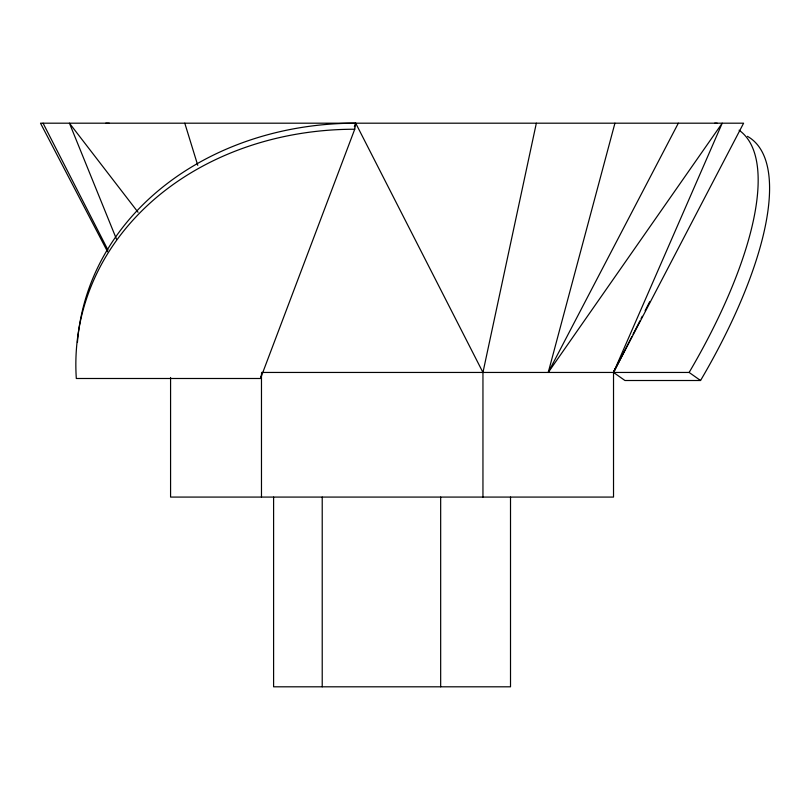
<?xml version="1.0" encoding="UTF-8"?>
<svg xmlns="http://www.w3.org/2000/svg" width="810" height="810" viewBox="0 0 810 810"><rect width="100%" height="100%" fill="white"/><g stroke="black" fill="none" stroke-linecap="round" stroke-linejoin="round"><path stroke-width="1.21" d="M77.436 342.397A296.511 247.941 9.1 0 1 355.701 123.191L354.729 129.236A296.511 247.941 9.1 0 0 76.312 378.493L260.516 378.493L260.901 376.073M482.952 497.077L482.952 372.448L536.341 123.191M170.576 377.48L170.576 497.077L613.524 497.077L613.524 372.448L722.216 123.191L548.238 372.448L614.932 123.191M354.355 126.735L355.701 123.191L482.952 372.448M260.516 378.493L354.729 129.236M614.952 368.935L613.524 372.448L624.945 380.508L700.549 380.508A296.511 101.766 -54.8 0 0 747.438 136.333M631.911 336.514L613.524 372.448L743.6 123.191L40.5 123.191L107.578 251.728M633.055 334.277L639.951 320.8M641.095 318.553L642.249 316.305M645.114 310.696L649.711 301.715M548.238 372.448L678.324 123.191M261.478 372.448L689.138 372.448L700.549 380.508M138.065 212.281L69.427 123.191L116.438 239.041M43.072 123.191L107.973 250.067M184.791 123.191L197.761 165.331M510.513 497.077L510.513 686.809L273.598 686.809L273.598 497.077M440.67 497.077L440.67 686.809M322.218 497.077L322.218 686.809M261.478 373.704L261.478 497.077M739.095 130.218A296.511 101.766 -54.8 0 1 689.138 372.448M714.683 123.191A296.511 101.766 -54.8 0 1 717.285 123.252M105.776 123.191A296.511 146.175 51.5 0 1 109.34 123.241"/></g></svg>
